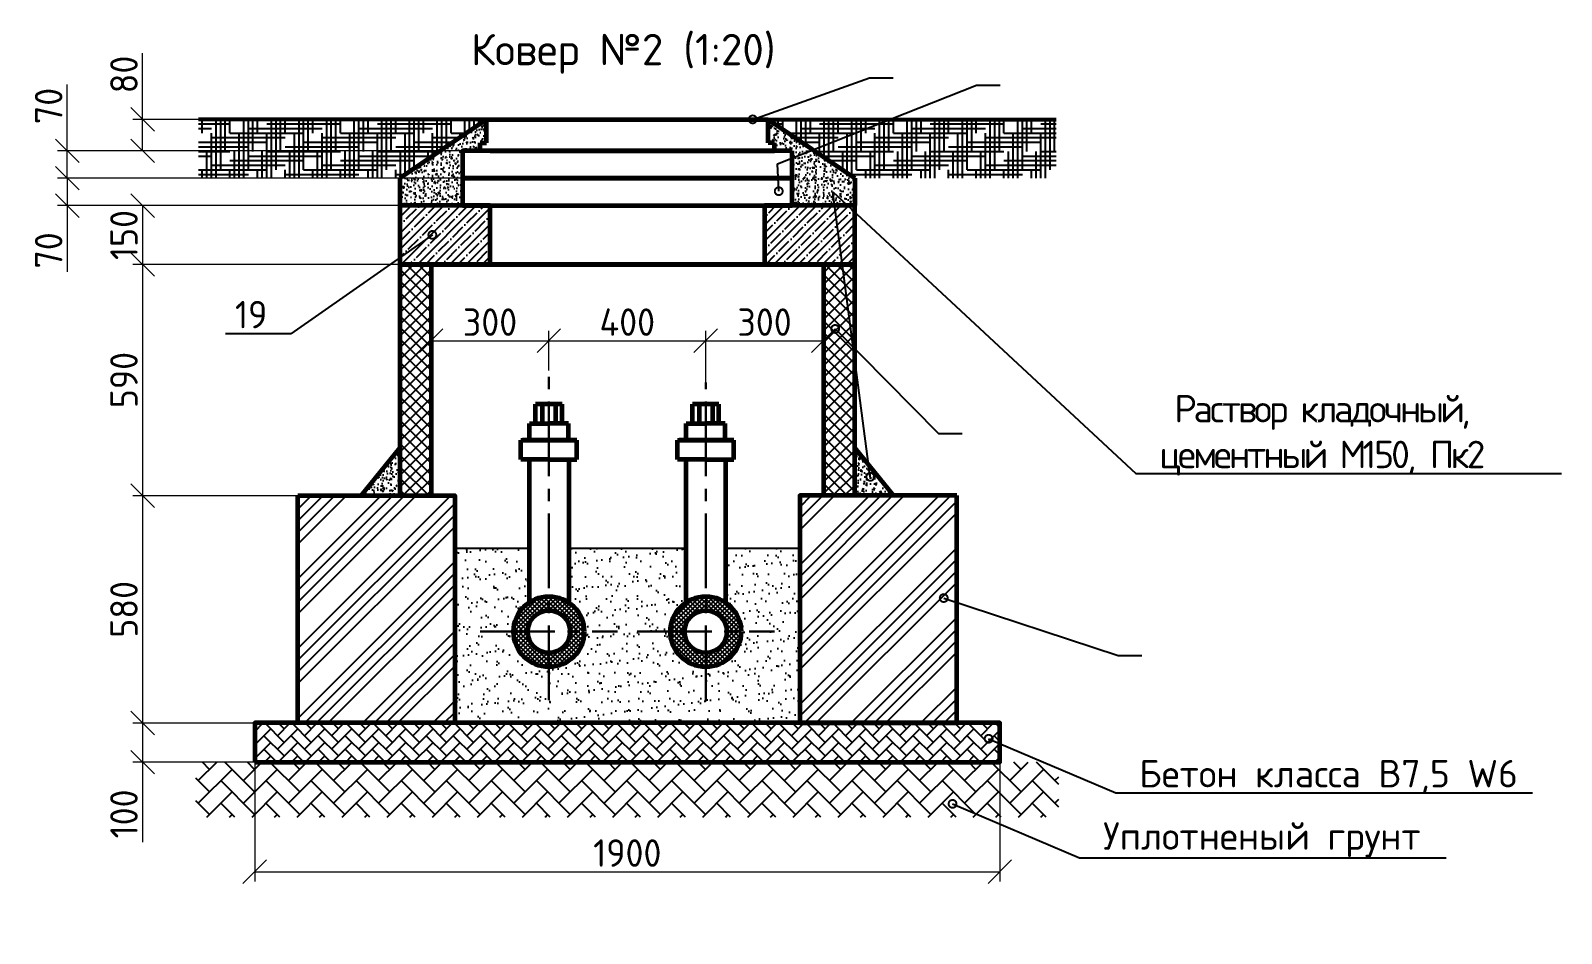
# Model space of a CAD drawing. Header units: millimetres. Extents: x 1601 to 14530, y 1157 to 12625.
# Drawn here: x 8581.1 to 8776.3, y 3203.2 to 3318.4 of the extents above; entities that cross this region are included whole.
import ezdxf
from ezdxf import colors
from ezdxf.entities.mleader import LeaderData, LeaderLine
from ezdxf.enums import TextEntityAlignment as Align
from ezdxf.math import Vec2, Vec3

# ---------------------------------------------------------------- set-up
doc = ezdxf.new("R2010")
doc.units = ezdxf.units.MM
doc.linetypes.add('осевая2', pattern=[28.575, 19.05, -3.175, 3.175, -3.175])
for name, color, linetype, lineweight in [('2 Рамка обычные', 1, 'Continuous', 60), ('3 Оъекты сущ.', 7, 'Continuous', 30), ('Осевая', 2, 'осевая2', 30), ('Размеры на чертеже', 250, 'Continuous', 25)]:
    doc.layers.add(name, color=color, linetype=linetype, lineweight=lineweight)
doc.layers.add('Штриховка', color=7, linetype='Continuous')
doc.styles.add('-ISOCPEUR-', font='isocpeur.TTF')
doc.styles.add('GOST', font='GOST Common.ttf')
doc.dimstyles.new('М 1 к 20', dxfattribs={"dimtxt": 3.5, "dimasz": 3, "dimexe": 1.25, "dimexo": 0, "dimtad": 1, "dimdec": 0, "dimlfac": 20, "dimzin": 0, "dimdsep": 46, "dimtxsty": 'GOST', "dimblk": 'OBLIQUE', "dimcen": 5, "dimadec": 8, "dimazin": 0, "dimtfac": 1, "dimtdec": 0, "dimtmove": 0, "dimatfit": 3, "dimldrblk": 'NONE', "dimfxl": 1.25, "dimtolj": 1, "dimtzin": 0, "dimlwd": 20, "dimlwe": 20, "dimarcsym": 1})
pattern_1 = [(50, (4068.5106, 1232.3822), (1.4939143, -0.1307005), [0.15621, -1.71831]), (355, (4068.5106, 1232.3822), (-0.28899606, 1.56666613), [0.124968, -1.3746528]), (100.451445, (4068.6351, 1232.3713), (1.20491823, 1.43596557), [0.13275807, -1.46034]), (46.1842, (4068.5106, 1232.7988), (2.22284814, -0.3447471), [0.234315, -2.577465]), (96.63556, (4068.6959, 1232.77), (1.9467139, 2.0288942), [0.1991372, -2.190512]), (351.18415, (4068.5106, 1232.7988), (1.9467139, 2.0288942), [0.1874517, -2.0619698]), (21, (4068.7189, 1232.6946), (1.243238, -0.83857463), [0.15621, -1.71831]), (326, (4068.7189, 1232.6946), (0.50677663, 1.5103413), [0.124968, -1.374648]), (71.451445, (4068.8225, 1232.6248), (1.75001464, 0.6717667), [0.13275807, -1.4603375]), (37.5, (4068.5106, 1232.3822), (0.025326547, 0.69335132), [0, -1.3579856, 0, -1.395476, 0, -1.379855]), (7.5, (4068.5106, 1232.3822), (0.54792123, 0.82148071), [0, -0.7956296, 0, -1.3267436, 0, -0.525907]), (327.5, (4068.04615, 1232.3822), (1.11184288, -0.0469757), [0, -0.5207, 0, -1.624584, 0, -2.155698]), (317.5, (4067.8379, 1232.3822), (1.21465929, 0.20849723), [0, -0.67691, 0, -1.0788904, 0, -1.530858])]
pattern_2 = [(50, (-288.6971, 133.5167), (1.49391429, -0.1307005), [0.15621, -1.71831]), (355, (-288.6971, 133.5167), (-0.28899606, 1.56666613), [0.124968, -1.3746528]), (100.451445, (-288.5727, 133.5059), (1.20491823, 1.43596557), [0.13275807, -1.46034]), (46.1842, (-288.6971, 133.9333), (2.22284814, -0.3447471), [0.234315, -2.577465]), (96.635558, (-288.512, 133.9046), (1.9467139, 2.0288942), [0.1991372, -2.190512]), (351.18415, (-288.6971, 133.9333), (1.9467139, 2.0288942), [0.18745173, -2.0619698]), (21, (-288.4889, 133.8292), (1.24323801, -0.83857463), [0.15621, -1.71831]), (326, (-288.4889, 133.8292), (0.50677663, 1.51034132), [0.124968, -1.374648]), (71.451445, (-288.3853, 133.7593), (1.75001464, 0.6717667), [0.13275807, -1.4603375]), (37.5, (-288.69715, 133.51674), (0.025326547, 0.69335132), [0, -1.3579856, 0, -1.395476, 0, -1.379855]), (7.5, (-288.69715, 133.51674), (0.54792123, 0.821480714), [0, -0.7956296, 0, -1.3267436, 0, -0.525907]), (327.5, (-289.1616, 133.51674), (1.11184288, -0.0469757), [0, -0.5207, 0, -1.624584, 0, -2.155698]), (317.5, (-289.3699, 133.5167), (1.21465929, 0.20849723), [0, -0.67691, 0, -1.0788904, 0, -1.530858])]
pattern_3 = [(0, (-288.69715, 133.51674), (2.3495, 0.587375), [9.398, -4.699]), (90, (-288.69715, 133.51674), (-0.587375, -2.3495), [9.398, -4.699])]

# ---------------------------------------------------------------- blocks, each defined once
blk = doc.blocks.new('_Oblique')
at = {"color": 0, "linetype": 'ByBlock', "lineweight": -2}
blk.add_line((-0.5, -0.5), (0.5, 0.5), dxfattribs=at)
blk = doc.blocks.new('*D147')
at = {"color": 0, "lineweight": 20, "transparency": 16777216}
for p, q in [((8628.17, 3296.08), (8594.13, 3296.08)), ((8595.38, 3296.08), (8595.38, 3288.58)), ((8628.17, 3288.58), (8594.13, 3288.58))]:
    blk.add_line(p, q, dxfattribs=at)
at = {"layer": 'Defpoints', "color": 0, "transparency": 16777216}
for p in [(8628.17, 3296.08), (8595.38, 3288.58), (8628.17, 3288.58)]:
    blk.add_point(p, dxfattribs=at)
at = {"color": 0, "lineweight": 20, "transparency": 16777216, "xscale": 3, "yscale": 3, "zscale": 3}
for p, rotation in [((8595.38, 3296.08), 90), ((8595.38, 3288.58), 270)]:
    blk.add_blockref('_Oblique', p, dxfattribs=dict(at, rotation=rotation))
at = {"color": 0, "transparency": 16777216, "insert": (8593, 3292.33), "char_height": 3.5, "attachment_point": 5, "rotation": 90, "style": 'GOST'}
blk.add_mtext('\\A1;150', dxfattribs=at)
blk = doc.blocks.new('_None')
blk = doc.blocks.new('*D148')
at = {"color": 0, "lineweight": 20, "transparency": 16777216}
for p, q in [((8628.17, 3288.58), (8594.13, 3288.58)), ((8595.38, 3288.58), (8595.38, 3259.08)), ((8628.17, 3259.08), (8594.13, 3259.08))]:
    blk.add_line(p, q, dxfattribs=at)
at = {"layer": 'Defpoints', "color": 0, "transparency": 16777216}
for p in [(8628.17, 3288.58), (8595.38, 3259.08), (8628.17, 3259.08)]:
    blk.add_point(p, dxfattribs=at)
at = {"color": 0, "lineweight": 20, "transparency": 16777216, "xscale": 3, "yscale": 3, "zscale": 3}
for p, rotation in [((8595.38, 3288.58), 90), ((8595.38, 3259.08), 270)]:
    blk.add_blockref('_Oblique', p, dxfattribs=dict(at, rotation=rotation))
at = {"color": 0, "transparency": 16777216, "insert": (8593, 3273.83), "char_height": 3.5, "attachment_point": 5, "rotation": 90, "style": 'GOST'}
blk.add_mtext('\\A1;590', dxfattribs=at)
blk = doc.blocks.new('*D149')
at = {"color": 0, "lineweight": 20, "transparency": 16777216}
for p, q in [((8615.17, 3259.08), (8594.13, 3259.08)), ((8595.38, 3259.08), (8595.38, 3230.08)), ((8615.17, 3230.08), (8594.13, 3230.08))]:
    blk.add_line(p, q, dxfattribs=at)
at = {"layer": 'Defpoints', "color": 0, "transparency": 16777216}
for p in [(8615.17, 3259.08), (8595.38, 3230.08), (8615.17, 3230.08)]:
    blk.add_point(p, dxfattribs=at)
at = {"color": 0, "lineweight": 20, "transparency": 16777216, "xscale": 3, "yscale": 3, "zscale": 3}
for p, rotation in [((8595.38, 3259.08), 90), ((8595.38, 3230.08), 270)]:
    blk.add_blockref('_Oblique', p, dxfattribs=dict(at, rotation=rotation))
at = {"color": 0, "transparency": 16777216, "insert": (8593, 3244.58), "char_height": 3.5, "attachment_point": 5, "rotation": 90, "style": 'GOST'}
blk.add_mtext('\\A1;580', dxfattribs=at)
blk = doc.blocks.new('*D150')
at = {"color": 0, "lineweight": 20, "transparency": 16777216}
for p, q in [((8609.67, 3230.08), (8594.13, 3230.08)), ((8595.38, 3230.08), (8595.38, 3225.08)), ((8609.67, 3225.08), (8594.13, 3225.08)), ((8595.38, 3225.08), (8595.38, 3214.88))]:
    blk.add_line(p, q, dxfattribs=at)
at = {"layer": 'Defpoints', "color": 0, "transparency": 16777216}
for p in [(8609.67, 3230.08), (8595.38, 3225.08), (8609.67, 3225.08)]:
    blk.add_point(p, dxfattribs=at)
at = {"color": 0, "lineweight": 20, "transparency": 16777216, "xscale": 3, "yscale": 3, "zscale": 3}
for p, rotation in [((8595.38, 3230.08), 90), ((8595.38, 3225.08), 270)]:
    blk.add_blockref('_Oblique', p, dxfattribs=dict(at, rotation=rotation))
at = {"color": 0, "transparency": 16777216, "insert": (8593, 3218.48), "char_height": 3.5, "attachment_point": 5, "rotation": 90, "style": 'GOST'}
blk.add_mtext('\\A1;100', dxfattribs=at)
blk = doc.blocks.new('*D151')
at = {"color": 0, "lineweight": 20, "transparency": 16777216}
for p, q in [((8636.17, 3299.58), (8584.52, 3299.58)), ((8585.77, 3299.58), (8585.77, 3296.08)), ((8636.17, 3296.08), (8584.52, 3296.08)), ((8585.77, 3296.08), (8585.77, 3287.65))]:
    blk.add_line(p, q, dxfattribs=at)
at = {"layer": 'Defpoints', "color": 0, "transparency": 16777216}
for p in [(8636.17, 3299.58), (8585.77, 3296.08), (8636.17, 3296.08)]:
    blk.add_point(p, dxfattribs=at)
at = {"color": 0, "lineweight": 20, "transparency": 16777216, "xscale": 3, "yscale": 3, "zscale": 3}
for p, rotation in [((8585.77, 3299.58), 90), ((8585.77, 3296.08), 270)]:
    blk.add_blockref('_Oblique', p, dxfattribs=dict(at, rotation=rotation))
at = {"color": 0, "transparency": 16777216, "insert": (8583.4, 3290.37), "char_height": 3.5, "attachment_point": 5, "rotation": 90, "style": 'GOST'}
blk.add_mtext('\\A1;70', dxfattribs=at)
blk = doc.blocks.new('*D152')
at = {"color": 0, "lineweight": 20, "transparency": 16777216}
for p, q in [((8585.77, 3303.08), (8585.77, 3311.52)), ((8636.17, 3303.08), (8584.52, 3303.08)), ((8585.77, 3299.58), (8585.77, 3303.08)), ((8636.17, 3299.58), (8584.52, 3299.58))]:
    blk.add_line(p, q, dxfattribs=at)
at = {"layer": 'Defpoints', "color": 0, "transparency": 16777216}
for p in [(8585.77, 3303.08), (8636.17, 3303.08), (8636.17, 3299.58)]:
    blk.add_point(p, dxfattribs=at)
at = {"color": 0, "lineweight": 20, "transparency": 16777216, "xscale": 3, "yscale": 3, "zscale": 3}
for p, rotation in [((8585.77, 3303.08), 90), ((8585.77, 3299.58), 270)]:
    blk.add_blockref('_Oblique', p, dxfattribs=dict(at, rotation=rotation))
at = {"color": 0, "transparency": 16777216, "insert": (8583.4, 3308.8), "char_height": 3.5, "attachment_point": 5, "rotation": 90, "style": 'GOST'}
blk.add_mtext('\\A1;70', dxfattribs=at)
blk = doc.blocks.new('*D153')
at = {"color": 0, "lineweight": 20, "transparency": 16777216}
for p, q in [((8595.38, 3307.08), (8595.38, 3315.53)), ((8639.21, 3307.08), (8594.13, 3307.08)), ((8595.38, 3303.08), (8595.38, 3307.08)), ((8636.17, 3303.08), (8594.13, 3303.08))]:
    blk.add_line(p, q, dxfattribs=at)
at = {"layer": 'Defpoints', "color": 0, "transparency": 16777216}
for p in [(8595.38, 3307.08), (8639.21, 3307.08), (8636.17, 3303.08)]:
    blk.add_point(p, dxfattribs=at)
at = {"color": 0, "lineweight": 20, "transparency": 16777216, "xscale": 3, "yscale": 3, "zscale": 3}
for p, rotation in [((8595.38, 3307.08), 90), ((8595.38, 3303.08), 270)]:
    blk.add_blockref('_Oblique', p, dxfattribs=dict(at, rotation=rotation))
at = {"color": 0, "transparency": 16777216, "insert": (8593, 3312.81), "char_height": 3.5, "attachment_point": 5, "rotation": 90, "style": 'GOST'}
blk.add_mtext('\\A1;80', dxfattribs=at)
blk = doc.blocks.new('*D154')
at = {"color": 0, "lineweight": 20, "transparency": 16777216}
for p, q in [((8609.67, 3225.08), (8609.67, 3209.86)), ((8704.67, 3225.08), (8704.67, 3209.86)), ((8609.67, 3211.11), (8704.67, 3211.11))]:
    blk.add_line(p, q, dxfattribs=at)
at = {"layer": 'Defpoints', "color": 0, "transparency": 16777216}
for p in [(8609.67, 3225.08), (8704.67, 3225.08), (8704.67, 3211.11)]:
    blk.add_point(p, dxfattribs=at)
at = {"color": 0, "lineweight": 20, "transparency": 16777216, "xscale": 3, "yscale": 3, "zscale": 3, "rotation": 180}
blk.add_blockref('_Oblique', (8609.67, 3211.11), dxfattribs=at)
at = {"color": 0, "lineweight": 20, "transparency": 16777216, "xscale": 3, "yscale": 3, "zscale": 3}
blk.add_blockref('_Oblique', (8704.67, 3211.11), dxfattribs=at)
at = {"color": 0, "transparency": 16777216, "insert": (8657.17, 3213.49), "char_height": 3.5, "attachment_point": 5, "style": 'GOST'}
blk.add_mtext('\\A1;1900', dxfattribs=at)
blk = doc.blocks.new('*D155')
at = {"color": 0, "lineweight": 20, "transparency": 16777216}
for p, q in [((8632.17, 3259.08), (8632.17, 3280.1)), ((8632.17, 3278.85), (8647.17, 3278.85)), ((8647.17, 3275.05), (8647.17, 3280.1))]:
    blk.add_line(p, q, dxfattribs=at)
at = {"layer": 'Defpoints', "color": 0, "transparency": 16777216}
for p in [(8647.17, 3278.85), (8647.17, 3275.05), (8632.17, 3259.08)]:
    blk.add_point(p, dxfattribs=at)
at = {"color": 0, "lineweight": 20, "transparency": 16777216, "xscale": 3, "yscale": 3, "zscale": 3, "rotation": 180}
blk.add_blockref('_Oblique', (8632.17, 3278.85), dxfattribs=at)
at = {"color": 0, "lineweight": 20, "transparency": 16777216, "xscale": 3, "yscale": 3, "zscale": 3}
blk.add_blockref('_Oblique', (8647.17, 3278.85), dxfattribs=at)
at = {"color": 0, "transparency": 16777216, "insert": (8639.67, 3281.22), "char_height": 3.5, "attachment_point": 5, "style": 'GOST'}
blk.add_mtext('\\A1;300', dxfattribs=at)
blk = doc.blocks.new('*D156')
at = {"color": 0, "lineweight": 20, "transparency": 16777216}
for p, q in [((8647.17, 3275.05), (8647.17, 3280.1)), ((8647.17, 3278.85), (8667.17, 3278.85)), ((8667.17, 3273.53), (8667.17, 3280.1))]:
    blk.add_line(p, q, dxfattribs=at)
at = {"layer": 'Defpoints', "color": 0, "transparency": 16777216}
for p in [(8667.17, 3278.85), (8647.17, 3275.05), (8667.17, 3273.53)]:
    blk.add_point(p, dxfattribs=at)
at = {"color": 0, "lineweight": 20, "transparency": 16777216, "xscale": 3, "yscale": 3, "zscale": 3, "rotation": 180}
blk.add_blockref('_Oblique', (8647.17, 3278.85), dxfattribs=at)
at = {"color": 0, "lineweight": 20, "transparency": 16777216, "xscale": 3, "yscale": 3, "zscale": 3}
blk.add_blockref('_Oblique', (8667.17, 3278.85), dxfattribs=at)
at = {"color": 0, "transparency": 16777216, "insert": (8657.17, 3281.22), "char_height": 3.5, "attachment_point": 5, "style": 'GOST'}
blk.add_mtext('\\A1;400', dxfattribs=at)
blk = doc.blocks.new('*D157')
at = {"color": 0, "lineweight": 20, "transparency": 16777216}
for p, q in [((8667.17, 3273.53), (8667.17, 3280.1)), ((8667.17, 3278.85), (8682.17, 3278.85)), ((8682.17, 3273.53), (8682.17, 3280.1))]:
    blk.add_line(p, q, dxfattribs=at)
at = {"layer": 'Defpoints', "color": 0, "transparency": 16777216}
for p in [(8682.17, 3278.85), (8667.17, 3273.53), (8682.17, 3273.53)]:
    blk.add_point(p, dxfattribs=at)
at = {"color": 0, "lineweight": 20, "transparency": 16777216, "xscale": 3, "yscale": 3, "zscale": 3, "rotation": 180}
blk.add_blockref('_Oblique', (8667.17, 3278.85), dxfattribs=at)
at = {"color": 0, "lineweight": 20, "transparency": 16777216, "xscale": 3, "yscale": 3, "zscale": 3}
blk.add_blockref('_Oblique', (8682.17, 3278.85), dxfattribs=at)
at = {"color": 0, "transparency": 16777216, "insert": (8674.67, 3281.22), "char_height": 3.5, "attachment_point": 5, "style": 'GOST'}
blk.add_mtext('\\A1;300', dxfattribs=at)
blk = doc.blocks.new('_DotSmall')
at = {"color": 0, "linetype": 'ByBlock', "const_width": 0.5}
blk.add_lwpolyline([(-0.0625, 0, 1), (0.0625, 0, 1)], format="xyb", close=True, dxfattribs=at)

msp = doc.modelspace()

# ---------------------------------------------------------------- hatches: boundary and pattern name
h = msp.add_hatch()
h.set_pattern_fill('HOUND', scale=0.37)
h.set_pattern_definition(pattern_3)
h.paths.add_polyline_path([(8639.2059, 3307.0838), (8602.4917, 3307.0838), (8602.4917, 3299.5838), (8628.1734, 3299.5838)])
h = msp.add_hatch()
h.set_pattern_fill('AR-CONC', scale=0.0082)
h.set_pattern_definition(pattern_2)
h.paths.add_polyline_path([(8636.1734, 3296.0838), (8636.1734, 3299.5838), (8636.1734, 3303.0838), (8638.4234, 3303.0838), (8638.4234, 3304.0838), (8639.2059, 3304.0838), (8639.2059, 3307.0838), (8628.1734, 3299.5838), (8628.1734, 3296.0838)])
h = msp.add_hatch()
h.set_pattern_fill('AR-CONC', scale=0.0082)
h.set_pattern_definition(pattern_2)
h.paths.add_polyline_path([(8678.1734, 3299.5838), (8678.1734, 3303.0838), (8675.9234, 3303.0838), (8675.9234, 3304.0838), (8675.141, 3304.0838), (8675.141, 3307.0838), (8686.1734, 3299.5838), (8686.1734, 3296.0838), (8678.1734, 3296.0838)])
h = msp.add_hatch()
h.set_pattern_fill('HOUND', scale=0.37)
h.set_pattern_definition(pattern_3)
h.paths.add_polyline_path([(8675.141, 3307.0838), (8711.8552, 3307.0838), (8711.8552, 3299.5838), (8686.1734, 3299.5838)])
h = msp.add_hatch()
h.set_pattern_fill('ANSI35', scale=0.23)
h.set_pattern_definition([(45, (4072.069, 1062.144), (-1.03272945, 1.03272945), []), (45, (4073.1018, 1062.144), (-1.03272945, 1.03272945), [1.825625, -0.365125, 0, -0.365125])])
h.paths.add_polyline_path([(8628.1734, 3296.0838), (8628.1734, 3288.5838), (8639.6734, 3288.5838), (8639.6734, 3296.0838)])
h.paths.add_polyline_path([(8674.6734, 3288.5838), (8686.1734, 3288.5838), (8686.1734, 3296.0838), (8674.6734, 3296.0838)])
h = msp.add_hatch()
h.set_pattern_fill('ANSI37', scale=0.33)
h.set_pattern_definition([(45, (3922.723, 1076.644), (-0.74087113, 0.74087113), []), (135, (3922.723, 1076.644), (-0.74087113, -0.74087113), [])])
h.paths.add_polyline_path([(8632.1734, 3288.5838), (8628.1734, 3288.5838), (8628.1734, 3259.0838), (8632.1734, 3259.0838)])
h.paths.add_polyline_path([(8686.1734, 3288.5838), (8682.1734, 3288.5838), (8682.1734, 3259.0838), (8686.1734, 3259.0838)])
h = msp.add_hatch()
h.set_pattern_fill('AR-CONC', scale=0.0082)
h.set_pattern_definition(pattern_1)
h.paths.add_polyline_path([(8628.1734, 3265.1828), (8628.1734, 3259.0838), (8623.2281, 3259.0838)])
h = msp.add_hatch()
h.set_pattern_fill('AR-CONC', scale=0.0082)
h.set_pattern_definition(pattern_1)
h.paths.add_polyline_path([(8686.1734, 3265.1828), (8686.1734, 3259.0838), (8691.1188, 3259.0838)])
h = msp.add_hatch()
h.set_pattern_fill('ANSI34', scale=0.33)
h.set_pattern_definition([(45, (-581.4454, 266.265), (-4.4452268, 4.4452268), []), (45, (-579.9636, 266.265), (-4.4452268, 4.4452268), []), (45, (-578.482, 266.265), (-4.4452268, 4.4452268), []), (45, (-577, 266.265), (-4.4452268, 4.4452268), [])])
h.paths.add_polyline_path([(8699.1734, 3259.0838), (8679.1734, 3259.0838), (8679.1734, 3230.0838), (8699.1734, 3230.0838)])
h.paths.add_polyline_path([(8635.1734, 3259.0838), (8615.1734, 3259.0838), (8615.1734, 3230.0838), (8635.1734, 3230.0838)])
h = msp.add_hatch()
h.set_pattern_fill('ANSI37', scale=0.13)
h.set_pattern_definition([(45, (-581.44536, 266.2649), (-0.291858324, 0.291858324), []), (135, (-581.44536, 266.2649), (-0.291858324, -0.291858324), [])])
h.paths.add_polyline_path([(8642.6734, 3241.7338, 1), (8651.6734, 3241.7338, 1)])
h.paths.add_polyline_path([(8649.8734, 3241.7338, -1), (8644.4734, 3241.7338, -1)], flags=16)
h.paths.add_polyline_path([(8662.6734, 3241.7338, 1), (8671.6734, 3241.7338, 1)])
h.paths.add_polyline_path([(8669.8734, 3241.7338, -1), (8664.4734, 3241.7338, -1)], flags=16)
h = msp.add_hatch()
h.set_pattern_fill('AR-HBONE', scale=0.012)
h.set_pattern_definition([(45, (3922.723, 1076.644), (0, 1.72420918), [3.6576, -1.2192]), (135, (3923.5851, 1077.5061), (2e-16, 1.72420918), [3.6576, -1.2192])])
h.paths.add_polyline_path([(8609.6734, 3230.0838), (8609.6734, 3225.0838), (8704.6734, 3225.0838), (8704.6734, 3230.0838)])
h = msp.add_hatch()
h.set_pattern_fill('AR-HBONE', scale=0.02)
h.set_pattern_definition([(45, (-288.6971, 133.5167), (0, 2.87368196), [6.096, -2.032]), (135, (-287.2603, 134.9536), (3e-16, 2.87368196), [6.096, -2.032])])
h.paths.add_polyline_path([(8712.1734, 3225.0838), (8602.1734, 3225.0838), (8602.1734, 3218.0838), (8712.1734, 3218.0838)])
at = {"layer": 'Штриховка', "ltscale": 0.5}
h = msp.add_hatch(dxfattribs=at)
h.set_pattern_fill('AR-SAND', color=256, scale=0.05)
h.set_pattern_definition([(37.5, (-288.6971, 133.5167), (-0.08000156, 2.4470662), [0, -1.9304, 0, -2.159, 0, -2.06375]), (7.5, (-288.697, 133.5167), (2.2476164, 3.5841255), [0, -1.0414, 0, -1.7399, 0, -0.66675]), (327.5, (-290.2592, 133.5167), (3.95496185, 0.0071859), [0, -0.635, 0, -2.286, 0, -2.9845]), (317.5, (-290.2592, 133.5167), (3.8177823, 1.1146466), [0, -0.3175, 0, -1.4986, 0, -1.7145])])
h.paths.add_polyline_path([(8635.1734, 3230.0838), (8679.1734, 3230.0838), (8679.1734, 3252.4027), (8669.7041, 3252.4027), (8669.7041, 3245.4548, -0.24830904), (8671.6734, 3241.7338, -1), (8662.6734, 3241.7338, -0.24830904), (8664.6428, 3245.4548), (8664.6428, 3252.4027), (8649.7041, 3252.4027), (8649.7041, 3245.4548, -0.24830904), (8651.6734, 3241.7338, -1), (8642.6734, 3241.7338, -0.24830904), (8644.6428, 3245.4548), (8644.6428, 3252.4027), (8635.1734, 3252.4027)])

# ---------------------------------------------------------------- linework, layer by layer
at = {"lineweight": 53}
for p, q in [((8639.2059, 3307.0838), (8602.4917, 3307.0838)), ((8675.141, 3307.0838), (8711.8552, 3307.0838))]:
    msp.add_line(p, q, dxfattribs=at)
for p, q in [((8639.6734, 3288.5838), (8628.1734, 3288.5838)), ((8686.1734, 3288.5838), (8674.6734, 3288.5838)), ((8635.1734, 3252.4027), (8644.6428, 3252.4027)), ((8649.7041, 3252.4027), (8664.6428, 3252.4027)), ((8669.7041, 3252.4027), (8679.1734, 3252.4027))]:
    msp.add_line(p, q)
at = {"layer": '2 Рамка обычные', "color": 7}
for p, q in [((8639.2059, 3307.0838), (8628.1734, 3299.5838)), ((8639.2059, 3304.0838), (8639.2059, 3307.0838)), ((8639.2059, 3307.0838), (8675.141, 3307.0838)), ((8675.141, 3304.0838), (8675.141, 3307.0838)), ((8675.141, 3307.0838), (8686.1734, 3299.5838)), ((8638.4234, 3303.0838), (8638.4234, 3304.0838)), ((8638.4234, 3304.0838), (8639.2059, 3304.0838)), ((8675.9234, 3304.0838), (8675.141, 3304.0838)), ((8675.9234, 3303.0838), (8675.9234, 3304.0838)), ((8639.6734, 3303.0838), (8638.4234, 3303.0838)), ((8639.6734, 3303.0838), (8674.6734, 3303.0838)), ((8674.6734, 3303.0838), (8675.9234, 3303.0838)), ((8628.1734, 3299.5838), (8628.1734, 3296.0838)), ((8686.1734, 3299.5838), (8686.1734, 3296.0838)), ((8639.6734, 3288.5838), (8639.6734, 3296.0838)), ((8639.6734, 3296.0838), (8674.6734, 3296.0838)), ((8674.6734, 3296.0838), (8674.6734, 3288.5838)), ((8628.1734, 3288.5838), (8628.1734, 3259.0838)), ((8686.1734, 3288.5838), (8628.1734, 3288.5838)), ((8632.1734, 3288.5838), (8632.1734, 3259.0838)), ((8639.6734, 3288.5838), (8674.6734, 3288.5838)), ((8682.1734, 3288.5838), (8682.1734, 3259.0838)), ((8686.1734, 3259.0838), (8686.1734, 3288.5838)), ((8645.487, 3268.2744), (8645.487, 3270.7338)), ((8647.1734, 3270.7338), (8645.487, 3270.7338)), ((8646.3302, 3270.7338), (8646.3302, 3268.2744)), ((8648.8599, 3270.7338), (8647.1734, 3270.7338)), ((8648.0167, 3270.7338), (8648.0167, 3268.2744)), ((8648.8599, 3268.2744), (8648.8599, 3270.7338)), ((8665.487, 3268.2744), (8665.487, 3270.7338)), ((8667.1734, 3270.7338), (8665.487, 3270.7338)), ((8666.3302, 3270.7338), (8666.3302, 3268.2744)), ((8668.8599, 3270.7338), (8667.1734, 3270.7338)), ((8668.0167, 3270.7338), (8668.0167, 3268.2744)), ((8668.8599, 3268.2744), (8668.8599, 3270.7338)), ((8644.6844, 3266.1663), (8644.6844, 3268.2744)), ((8644.6844, 3268.2744), (8647.1734, 3268.2744)), ((8649.6625, 3268.2744), (8647.1734, 3268.2744)), ((8647.1734, 3268.2744), (8647.1734, 3268.2744)), ((8649.6625, 3266.1663), (8649.6625, 3268.2744)), ((8664.6844, 3266.1663), (8664.6844, 3268.2744)), ((8664.6844, 3268.2744), (8667.1734, 3268.2744)), ((8669.6625, 3268.2744), (8667.1734, 3268.2744)), ((8667.1734, 3268.2744), (8667.1734, 3268.2744)), ((8669.6625, 3266.1663), (8669.6625, 3268.2744)), ((8628.1734, 3265.1828), (8623.2281, 3259.0838)), ((8643.5887, 3265.1123), (8643.5887, 3266.1663)), ((8643.5887, 3266.1663), (8647.1734, 3266.1663)), ((8643.5887, 3263.7069), (8643.5887, 3265.1123)), ((8647.1734, 3266.1663), (8643.8005, 3266.1663)), ((8650.7581, 3266.1663), (8647.1734, 3266.1663)), ((8647.1734, 3266.1663), (8650.5463, 3266.1663)), ((8650.7581, 3265.1123), (8650.7581, 3266.1663)), ((8650.7581, 3263.7069), (8650.7581, 3265.1123)), ((8663.5887, 3265.1123), (8663.5887, 3266.1663)), ((8663.5887, 3266.1663), (8667.1734, 3266.1663)), ((8663.5887, 3263.7069), (8663.5887, 3265.1123)), ((8667.1734, 3266.1663), (8663.8005, 3266.1663)), ((8670.7581, 3266.1663), (8667.1734, 3266.1663)), ((8667.1734, 3266.1663), (8670.5463, 3266.1663)), ((8670.7581, 3265.1123), (8670.7581, 3266.1663)), ((8670.7581, 3263.7069), (8670.7581, 3265.1123)), ((8686.1734, 3265.1828), (8691.1188, 3259.0838)), ((8647.1734, 3263.7069), (8643.5887, 3263.7069)), ((8644.6428, 3263.7069), (8643.5887, 3263.7069)), ((8644.6428, 3263.7069), (8644.6428, 3245.4548)), ((8647.1734, 3263.7069), (8650.7581, 3263.7069)), ((8649.7041, 3263.7069), (8650.7581, 3263.7069)), ((8649.7041, 3263.7069), (8649.7041, 3245.4548)), ((8667.1734, 3263.7069), (8663.5887, 3263.7069)), ((8664.6428, 3263.7069), (8663.5887, 3263.7069)), ((8664.6428, 3263.7069), (8664.6428, 3245.4548)), ((8667.1734, 3263.7069), (8670.7581, 3263.7069)), ((8669.7041, 3263.7069), (8670.7581, 3263.7069)), ((8669.7041, 3263.7069), (8669.7041, 3245.4548))]:
    msp.add_line(p, q, dxfattribs=at)
for points in [[(8678.1734, 3303.0838), (8636.1734, 3303.0838), (8636.1734, 3299.5838), (8678.1734, 3299.5838)], [(8678.1734, 3299.5838), (8636.1734, 3299.5838), (8636.1734, 3296.0838), (8678.1734, 3296.0838)], [(8615.1734, 3259.0838), (8635.1734, 3259.0838), (8635.1734, 3230.0838), (8615.1734, 3230.0838)], [(8699.1734, 3259.0838), (8679.1734, 3259.0838), (8679.1734, 3230.0838), (8699.1734, 3230.0838)], [(8609.6734, 3225.0838), (8704.6734, 3225.0838), (8704.6734, 3230.0838), (8609.6734, 3230.0838)]]:
    msp.add_lwpolyline(points, close=True, dxfattribs=at)
for points in [[(8639.6734, 3296.0838), (8628.1734, 3296.0838), (8628.1734, 3288.5838), (8639.6734, 3288.5838)], [(8674.6734, 3288.5838), (8686.1734, 3288.5838), (8686.1734, 3296.0838), (8674.6734, 3296.0838)]]:
    msp.add_lwpolyline(points, dxfattribs=at)
for centre, radius in [((8647.1734, 3241.7338), 4.5), ((8667.1734, 3241.7338), 4.5), ((8647.1734, 3241.7338), 2.7), ((8667.1734, 3241.7338), 2.7)]:
    msp.add_circle(centre, radius, dxfattribs=at)
at = {"layer": 'Осевая', "color": 3, "ltscale": 0.5}
for p, q in [((8647.1734, 3232.9838), (8647.1734, 3275.0488)), ((8667.1734, 3232.9838), (8667.1734, 3273.53)), ((8638.4234, 3241.7338), (8655.9234, 3241.7338)), ((8658.4234, 3241.7338), (8675.9234, 3241.7338))]:
    msp.add_line(p, q, dxfattribs=at)

# ---------------------------------------------------------------- texts
at = {"layer": '3 Оъекты сущ.', "style": '-ISOCPEUR-'}
msp.add_text('Ковер №2 (1:20)', height=4, dxfattribs=at).set_placement((8656.6572, 3315.9914), align=Align.MIDDLE_CENTER)

# ---------------------------------------------------------------- dimensions: what is measured, and where the dimension line sits
for base, p1, p2, picture, middle in [((8595.3764, 3307.0838), (8636.1734, 3303.0838), (8639.2059, 3307.0838), '*D153', (8593.0014, 3312.8088)), ((8585.7721, 3303.0838), (8636.1734, 3299.5838), (8636.1734, 3303.0838), '*D152', (8583.3971, 3308.8009)), ((8585.7721, 3296.0838), (8636.1734, 3299.5838), (8636.1734, 3296.0838), '*D151', (8583.3971, 3290.3668)), ((8595.3764, 3288.5838), (8628.1734, 3296.0838), (8628.1734, 3288.5838), '*D147', (8593.0014, 3292.3338)), ((8595.3764, 3259.0838), (8628.1734, 3288.5838), (8628.1734, 3259.0838), '*D148', (8593.0014, 3273.8338)), ((8595.3764, 3230.0838), (8615.1734, 3259.0838), (8615.1734, 3230.0838), '*D149', (8593.0014, 3244.5838)), ((8595.3764, 3225.0838), (8609.6734, 3230.0838), (8609.6734, 3225.0838), '*D150', (8593.0014, 3218.4838))]:
    dim = msp.add_linear_dim(base=base, p1=p1, p2=p2, angle=90, dimstyle='М 1 к 20')
    dim.commit()
    dim.dimension.update_dxf_attribs({"geometry": picture, "text_midpoint": middle})
for base, p1, p2, picture, middle in [((8647.1734, 3278.8493), (8632.1734, 3259.0838), (8647.1734, 3275.0488), '*D155', (8639.6734, 3281.2243)), ((8667.1734, 3278.8493), (8647.1734, 3275.0488), (8667.1734, 3273.53), '*D156', (8657.1734, 3281.2243)), ((8682.1734, 3278.8493), (8667.1734, 3273.53), (8682.1734, 3273.53), '*D157', (8674.6734, 3281.2243)), ((8704.6734, 3211.1112), (8609.6734, 3225.0838), (8704.6734, 3225.0838), '*D154', (8657.1734, 3213.4862))]:
    dim = msp.add_linear_dim(base=base, p1=p1, p2=p2, dimstyle='М 1 к 20')
    dim.commit()
    dim.dimension.update_dxf_attribs({"geometry": picture, "text_midpoint": middle})

# ---------------------------------------------------------------- leaders
at = {"layer": 'Размеры на чертеже'}
ml = msp.add_multileader_mtext('Standard', dxfattribs=at)
ml.set_content('', color=256, style='GOST')
ml.set_leader_properties()
ml.set_arrow_properties(name='DOTSMALL')
ml.build(insert=Vec2(0, 0))
ml.multileader.update_dxf_attribs({"text_left_attachment_type": 5, "text_right_attachment_type": 5, "dogleg_length": 1, "arrow_head_size": 2})
ctx = ml.context
ctx.base_point, ctx.char_height, ctx.arrow_head_size, ctx.plane_origin = Vec3(8689.0522, 3312.3884), 3.5, 2, Vec3(8738.8035, 3351.6127)
ctx.left_attachment, ctx.right_attachment = 5, 5
notes = []
notes.append((ctx, [(0, (1, 1, 0), (8688.0522, 3312.3884), (1, 0), 1, [(0, [(8673.1577, 3307.0838)], 0, [])])]))
ctx.mtext.insert, ctx.mtext.flow_direction = Vec3(8691.0522, 3316.5884), 5
ml = msp.add_multileader_mtext('Standard', dxfattribs=at)
ml.set_content('', color=256, style='GOST')
ml.set_leader_properties()
ml.set_arrow_properties(name='DOTSMALL')
ml.build(insert=Vec2(0, 0))
ml.multileader.update_dxf_attribs({"text_left_attachment_type": 5, "text_right_attachment_type": 5, "dogleg_length": 1, "arrow_head_size": 2})
ctx = ml.context
ctx.base_point, ctx.char_height, ctx.arrow_head_size, ctx.plane_origin = Vec3(8702.6986, 3311.4457), 3.5, 2, Vec3(8742.1255, 3342.4521)
ctx.left_attachment, ctx.right_attachment = 5, 5
notes.append((ctx, [(0, (1, 1, 0), (8701.6986, 3311.4457), (1, 0), 1, [(1, [(8676.4797, 3297.9233), (8676.3082, 3301.4151)], 0, [])])]))
ctx.mtext.insert, ctx.mtext.flow_direction = Vec3(8704.6986, 3315.6457), 5
ml = msp.add_multileader_mtext('Standard', dxfattribs=at)
ml.set_content('{\\fISOCPEUR|b0|i0|c204|p34;\\T0.85;\\C0; Раствор кладочный, \\Pцементный М150, Пк2}', color=256, style='GOST')
ml.set_leader_properties()
ml.set_arrow_properties(name='DOTSMALL')
ml.build(insert=Vec2(0, 0))
ml.multileader.update_dxf_attribs({"text_left_attachment_type": 5, "text_right_attachment_type": 5, "dogleg_length": 1, "arrow_head_size": 2})
ctx = ml.context
ctx.base_point, ctx.char_height, ctx.arrow_head_size, ctx.plane_origin = Vec3(8723.0167, 3261.891), 3.5, 2, Vec3(8753.7973, 3306.0136)
ctx.left_attachment, ctx.right_attachment = 5, 5
notes.append((ctx, [(0, (1, 1, 0), (8722.0167, 3261.891), (1, 0), 1, [(1, [(8688.1514, 3261.4848), (8683.3604, 3297.8596)], 0, [])])]))
ctx.mtext.insert, ctx.mtext.flow_direction = Vec3(8725.0167, 3271.9243), 5
ml = msp.add_multileader_mtext('Standard', dxfattribs=at)
ml.set_content('19', color=256, style='GOST')
ml.set_leader_properties()
ml.set_arrow_properties(name='DOTSMALL')
ml.build(insert=Vec2(0, 0))
ml.multileader.update_dxf_attribs({"text_left_attachment_type": 5, "text_right_attachment_type": 5, "dogleg_length": 1, "arrow_head_size": 2})
ctx = ml.context
ctx.base_point, ctx.char_height, ctx.arrow_head_size, ctx.plane_origin = Vec3(8605.7812, 3279.7303), 3.5, 2, Vec3(8748.2578, 3335.0342)
ctx.left_attachment, ctx.right_attachment, ctx.text_align_type = 5, 5, 2
notes.append((ctx, [(1, (1, 1, 0), (8614.2812, 3279.7303), (-1, 0), 1, [(0, [(8632.318, 3292.3472)], 0, [])])]))
ctx.mtext.insert, ctx.mtext.alignment, ctx.mtext.flow_direction = Vec3(8611.2812, 3283.9303), 3, 5
ml = msp.add_multileader_mtext('Standard', dxfattribs=at)
ml.set_content('', color=256, style='GOST')
ml.set_leader_properties()
ml.set_arrow_properties(name='DOTSMALL')
ml.build(insert=Vec2(0, 0))
ml.multileader.update_dxf_attribs({"text_left_attachment_type": 5, "text_right_attachment_type": 5, "dogleg_length": 1, "arrow_head_size": 2})
ctx = ml.context
ctx.base_point, ctx.char_height, ctx.arrow_head_size, ctx.plane_origin = Vec3(8697.8531, 3267.0311), 3.5, 2, Vec3(8750.932, 3320.5239)
ctx.left_attachment, ctx.right_attachment = 5, 5
notes.append((ctx, [(0, (1, 1, 0), (8696.8531, 3267.0311), (1, 0), 1, [(0, [(8683.6734, 3280.3493)], 0, [])])]))
ctx.mtext.insert, ctx.mtext.flow_direction = Vec3(8699.8531, 3271.2311), 5
ml = msp.add_multileader_mtext('Standard', dxfattribs=at)
ml.set_content('', color=256, style='GOST')
ml.set_leader_properties()
ml.set_arrow_properties(name='DOTSMALL')
ml.build(insert=Vec2(0, 0))
ml.multileader.update_dxf_attribs({"text_left_attachment_type": 5, "text_right_attachment_type": 5, "dogleg_length": 1, "arrow_head_size": 2})
ctx = ml.context
ctx.base_point, ctx.char_height, ctx.arrow_head_size, ctx.plane_origin = Vec3(8720.7625, 3238.6803), 3.5, 2, Vec3(8763.1571, 3290.5487)
ctx.left_attachment, ctx.right_attachment = 5, 5
notes.append((ctx, [(0, (1, 1, 0), (8719.7625, 3238.6803), (1, 0), 1, [(0, [(8697.5112, 3246.0198)], 0, [])])]))
ctx.mtext.insert, ctx.mtext.flow_direction = Vec3(8722.7625, 3242.8803), 5
ml = msp.add_multileader_mtext('Standard', dxfattribs=at)
ml.set_content('{\\fISOCPEUR|b0|i0|c204|p34;\\C0;Бетон класса В7,5 W6}', color=256, style='GOST')
ml.set_leader_properties()
ml.set_arrow_properties(name='DOTSMALL')
ml.build(insert=Vec2(0, 0))
ml.multileader.update_dxf_attribs({"text_left_attachment_type": 5, "text_right_attachment_type": 5, "dogleg_length": 1, "arrow_head_size": 2})
ctx = ml.context
ctx.base_point, ctx.char_height, ctx.arrow_head_size, ctx.plane_origin = Vec3(8720.4341, 3221.1692), 3.5, 2, Vec3(8768.8876, 3272.6018)
ctx.left_attachment, ctx.right_attachment = 5, 5
notes.append((ctx, [(0, (1, 1, 0), (8719.4341, 3221.1692), (1, 0), 1, [(0, [(8703.2418, 3228.0729)], 0, [])])]))
ctx.mtext.insert, ctx.mtext.flow_direction = Vec3(8722.4341, 3225.3692), 5
ml = msp.add_multileader_mtext('Standard', dxfattribs=at)
ml.set_content('{\\fISOCPEUR|b0|i0|c204|p34;\\C0;Уплотненый грунт}', color=256, style='GOST')
ml.set_leader_properties()
ml.set_arrow_properties(name='DOTSMALL')
ml.build(insert=Vec2(0, 0))
ml.multileader.update_dxf_attribs({"text_left_attachment_type": 5, "text_right_attachment_type": 5, "dogleg_length": 1, "arrow_head_size": 2})
ctx = ml.context
ctx.base_point, ctx.char_height, ctx.arrow_head_size, ctx.plane_origin = Vec3(8715.8305, 3212.8611), 3.5, 2, Vec3(8764.284, 3264.2937)
ctx.left_attachment, ctx.right_attachment = 5, 5
notes.append((ctx, [(0, (1, 1, 0), (8714.8305, 3212.8611), (1, 0), 1, [(0, [(8698.6382, 3219.7648)], 0, [])])]))
ctx.mtext.insert, ctx.mtext.flow_direction = Vec3(8717.8305, 3217.4111), 5
for ctx, leaders in notes:
    for number, flags, end, landing, length, lines in leaders:
        leader = LeaderData()
        leader.index, (leader.has_last_leader_line, leader.has_dogleg_vector, leader.attachment_direction) = number, flags
        leader.last_leader_point, leader.dogleg_vector, leader.dogleg_length = Vec3(end), Vec3(landing), length
        for number, points, colour, breaks in lines:
            line = LeaderLine()
            line.index, line.vertices, line.color, line.breaks = number, Vec3.list(points), colors.encode_raw_color(colour), breaks
            leader.lines.append(line)
        ctx.leaders.append(leader)

doc.saveas('drawing.dxf')
